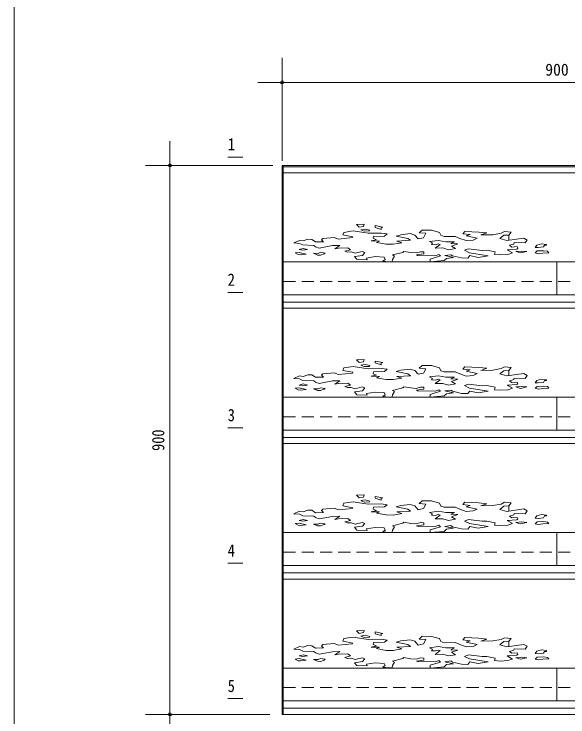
# Model space of a CAD drawing. Units: millimetres, scale not verified. Extents: x -2100 to 2010, y -1460 to 1631.
# Drawn here: x -2010 to -1102, y -881 to 271 of the extents above; entities that cross this region are included whole.
import ezdxf
from ezdxf.enums import TextEntityAlignment as Align

# ---------------------------------------------------------------- set-up
doc = ezdxf.new("R2010")
doc.units = ezdxf.units.MM
doc.header["$LTSCALE"] = 10
doc.header["$PDMODE"] = 32
doc.header["$PDSIZE"] = 5
doc.linetypes.add('DASHED2', pattern=[3, 2, -1])
for name, color, linetype, lineweight in [('1-0_STR', 2, 'Continuous', 18), ('1-C_DIM', 4, 'Continuous', 18), ('1-D_TXT', 7, 'Continuous', 18), ('F-0', 7, 'Continuous', 18), ('F-8__0-0_', 7, 'Continuous', 18)]:
    doc.layers.add(name, color=color, linetype=linetype, lineweight=lineweight)
doc.styles.add('ＭＳ ゴシック', font='')
doc.styles.get('ＭＳ ゴシック').set_extended_font_data('MS Gothic')

# ---------------------------------------------------------------- blocks, each defined once
blk = doc.blocks.new('ARBF8')
at = {"layer": 'F-8__0-0_'}
for points in [[(-0.00475, 0.00814), (-0.004575, 0.00757), (-0.0043, 0.007715), (-0.00425, 0.008165)], [(-0.00314, 0.006992), (-0.003533, 0.007403), (-0.003533, 0.007795), (-0.00303, 0.00744), (-0.00314, 0.007385)], [(-0.004195, 0.007155), (-0.004475, 0.007005), (-0.004253, 0.006707), (-0.003917, 0.006727), (-0.003897, 0.006875)], [(0.000588, 0.004375), (0.00001, 0.00419), (0.000195, 0.00388), (0.000135, 0.00357), (0.000385, 0.00351), (0.000567, 0.00367), (0.000697, 0.003537), (0.000362, 0.002792), (0.000865, 0.002792), (0.001238, 0.002385), (0.001685, 0.002608), (0.001442, 0.00313), (0.001852, 0.003557), (0.001388, 0.00367), (0.001648, 0.004023), (0.00107, 0.00406)], [(-0.008292, 0.003482), (-0.008555, 0.003278), (-0.008313, 0.00313), (-0.008015, 0.00324)], [(0.007453, 0.002413), (0.007521, 0.002781), (0.007666, 0.002765), (0.007658, 0.002915), (0.007344, 0.00309), (0.007028, 0.002861), (0.006913, 0.002386), (0.007103, 0.002331)], [(-0.008555, 0.0027), (-0.008815, 0.002645), (-0.008627, 0.00229), (-0.00848, 0.002217), (-0.008108, 0.002328)], [(-0.007622, 0.00244), (-0.007363, 0.00205), (-0.007175, 0.002012), (-0.006915, 0.002273), (-0.00686, 0.002423), (-0.007157, 0.002608), (-0.007325, 0.002385)], [(0.005638, 0.00163), (0.005935, 0.001307), (0.006368, 0.001559), (0.006003, 0.001709)], [(0.007125, 0.001037), (0.007404, 0.001158), (0.007792, 0.001202), (0.007713, 0.001508), (0.007485, 0.001628), (0.007035, 0.001634), (0.006898, 0.001247)]]:
    blk.add_lwpolyline(points, close=True, dxfattribs=at)
for points in [[(-0.007715, 0.005307), (-0.007475, 0.004785), (-0.006935, 0.004768), (-0.007083, 0.005175), (-0.00699, 0.005455), (-0.006245, 0.005595), (-0.00596, 0.00524), (-0.005043, 0.005452), (-0.005018, 0.005602), (-0.005667, 0.006052), (-0.005593, 0.006578), (-0.004993, 0.006828), (-0.003993, 0.006253), (-0.003142, 0.006228), (-0.002767, 0.006027), (-0.002942, 0.005602), (-0.00365, 0.005587), (-0.003675, 0.005188), (-0.003475, 0.004888), (-0.003825, 0.004662), (-0.003282, 0.004598), (-0.003482, 0.004322), (-0.00284, 0.003908), (-0.00239, 0.003857), (-0.001808, 0.004097), (-0.002135, 0.00448)], [(-0.002135, 0.00448), (-0.00124, 0.004568), (-0.001425, 0.00496), (-0.002168, 0.005513), (-0.00187, 0.005755), (-0.001257, 0.00594), (-0.000958, 0.005622), (-0.000735, 0.004805), (-0.00038, 0.00501), (-0.000233, 0.00592), (-0.00066, 0.006052), (-0.000455, 0.00661), (0.000158, 0.006535), (0.00068, 0.006015), (0.000755, 0.005417), (0.00096, 0.005157), (0.001685, 0.005103), (0.002002, 0.004675), (0.00241, 0.00417), (0.002857, 0.004228), (0.003132, 0.004602), (0.002407, 0.005152), (0.002675, 0.005395), (0.0022, 0.00562), (0.002325, 0.006095), (0.003257, 0.005877), (0.003782, 0.005653), (0.003383, 0.005253), (0.004157, 0.005228), (0.004707, 0.005502), (0.004933, 0.005828), (0.005358, 0.005653), (0.005208, 0.005078), (0.004882, 0.005052), (0.004607, 0.004403), (0.005058, 0.003953), (0.006182, 0.004352), (0.006408, 0.003927), (0.006258, 0.003353), (0.005537, 0.003482)], [(-0.000902, 0.001917), (-0.001238, 0.00203), (-0.001703, 0.00231), (-0.001778, 0.002105), (-0.002448, 0.00164), (-0.002318, 0.001398), (-0.002448, 0.000727), (-0.002485, 0.000318), (-0.002672, 0.000262), (-0.0031, 0.00043), (-0.002933, 0.000765), (-0.003005, 0.00123), (-0.003583, 0.001398), (-0.00416, 0.001155), (-0.004123, 0.000803), (-0.004792, 0.00095), (-0.004942, 0.001545), (-0.00442, 0.001733), (-0.004253, 0.00229), (-0.00444, 0.002515), (-0.004888, 0.002197), (-0.005148, 0.002495), (-0.00539, 0.002478), (-0.005575, 0.0027), (-0.005185, 0.002962), (-0.00537, 0.003407), (-0.005965, 0.00337), (-0.006208, 0.00326), (-0.005893, 0.00391), (-0.006358, 0.00393), (-0.007233, 0.003482), (-0.007475, 0.00378), (-0.007585, 0.00406), (-0.008313, 0.004228), (-0.008518, 0.004562), (-0.00889, 0.004692), (-0.008518, 0.005195), (-0.008275, 0.005047), (-0.007978, 0.005363), (-0.007715, 0.005307)], [(0.005537, 0.003482), (0.00552, 0.003185), (0.00524, 0.002962), (0.00539, 0.00259), (0.005725, 0.002645), (0.00578, 0.002348), (0.005707, 0.002142), (0.005072, 0.00205), (0.005428, 0.001378), (0.00511, 0.00108), (0.004627, 0.001045), (0.004235, 0.001175), (0.004273, 0.001677), (0.00375, 0.002067), (0.003435, 0.002067), (0.002533, 0.002478), (0.002282, 0.002203), (0.002608, 0.001653), (0.003808, 0.000928), (0.003158, 0.000652), (0.002608, 0.001053), (0.002482, 0.000527), (0.002075, 0.00062), (0.001483, 0.001102), (0.001383, 0.001352), (0.000975, 0.00122), (0.001535, 0.00076), (0.001087, 0.00063), (0.00092, 0.000185), (0, 0), (0.00002, 0.000577), (0.000687, 0.001172), (0.000577, 0.001488), (0.000353, 0.001228), (-0.00081, 0.001415), (-0.000885, 0.00151), (-0.0004, 0.001677), (-0.00038, 0.002085), (-0.000605, 0.00216), (-0.000902, 0.001917)]]:
    blk.add_lwpolyline(points, dxfattribs=at)

msp = doc.modelspace()

# ---------------------------------------------------------------- linework, layer by layer
at = {"layer": '1-0_STR'}
for p, q in [((-1570.75, 23.19), (-1570.75, -877.03)), ((-1570.75, 23.19), (-670.74, 23.19)), ((-1569.25, 23.19), (-1569.25, -877.03)), ((-672.24, 21.07), (-1569.25, 21.07)), ((-672.24, 11.12), (-1569.25, 11.12)), ((-1568.63, -188.9), (-672.65, -188.9)), ((-672.65, -200.97), (-1568.63, -200.97)), ((-1568.63, -210.91), (-672.65, -210.91)), ((-1568.63, -410.94), (-672.65, -410.94)), ((-672.65, -423.01), (-1568.63, -423.01)), ((-1568.63, -432.95), (-672.65, -432.95)), ((-1568.63, -632.98), (-672.65, -632.98)), ((-672.65, -645.05), (-1568.63, -645.05)), ((-1568.63, -654.99), (-672.65, -654.99)), ((-1568.63, -855.02), (-672.65, -855.02)), ((-672.65, -867.08), (-1568.63, -867.08)), ((-670.74, -877.03), (-1570.75, -877.03))]:
    msp.add_line(p, q, dxfattribs=at)
at = {"layer": '1-0_STR', "color": 7}
for p, q in [((-1199.28, -90.95), (-1199.28, -99.5)), ((-1199.28, -114.88), (-1199.28, -116.61)), ((-1199.28, -114.88), (-1199.28, -116.61)), ((-1568.63, -134.92), (-1123.28, -134.92)), ((-1123.28, -134.92), (-673.28, -134.92)), ((-1120.75, -134.92), (-1120.75, -188.9)), ((-1199.28, -312.99), (-1199.28, -321.54)), ((-1199.28, -336.92), (-1199.28, -338.65)), ((-1199.28, -336.92), (-1199.28, -338.65)), ((-1568.63, -356.96), (-1123.28, -356.96)), ((-1123.28, -356.96), (-673.28, -356.96)), ((-1120.75, -356.96), (-1120.75, -410.94)), ((-1199.28, -535.03), (-1199.28, -543.58)), ((-1199.28, -558.96), (-1199.28, -560.69)), ((-1199.28, -558.96), (-1199.28, -560.69)), ((-1568.63, -579), (-1123.28, -579)), ((-1123.28, -579), (-673.28, -579)), ((-1120.75, -579), (-1120.75, -632.98)), ((-1199.28, -757.07), (-1199.28, -765.61)), ((-1199.28, -781), (-1199.28, -782.72)), ((-1199.28, -781), (-1199.28, -782.72)), ((-1568.63, -801.04), (-1123.28, -801.04)), ((-1123.28, -801.04), (-673.28, -801.04)), ((-1120.75, -801.04), (-1120.75, -855.02))]:
    msp.add_line(p, q, dxfattribs=at)
at = {"layer": '1-0_STR', "color": 7, "linetype": 'DASHED2'}
for p, q in [((-1568.63, -166.92), (-673.28, -166.92)), ((-1568.63, -388.96), (-673.28, -388.96)), ((-1568.63, -611), (-673.28, -611)), ((-1568.63, -833.04), (-673.28, -833.04))]:
    msp.add_line(p, q, dxfattribs=at)
at = {"layer": '1-C_DIM'}
for p, q in [((-1570.75, 31.02), (-1570.75, 199.5)), ((-1610.75, 159.5), (-630.74, 159.5)), ((-1754.69, 63.19), (-1754.69, -917.03)), ((-1586.2, 23.19), (-1794.69, 23.19)), ((-1590.65, -877.03), (-1794.69, -877.03))]:
    msp.add_line(p, q, dxfattribs=at)
at = {"layer": '1-C_DIM', "color": 5}
for p in [(-1570.75, 159.5), (-1754.69, 23.19), (-1754.69, -877.03)]:
    msp.add_point(p, dxfattribs=at)
at = {"layer": '1-D_TXT'}
for p, q in [((-1659.86, 36.94), (-1634.89, 36.94)), ((-1659.86, -185.09), (-1634.89, -185.09)), ((-1659.86, -407.13), (-1634.89, -407.13)), ((-1659.86, -628.96), (-1634.89, -628.96)), ((-1659.86, -851), (-1634.89, -851))]:
    msp.add_line(p, q, dxfattribs=at)
at = {"layer": 'F-0'}
msp.add_line((-2009.99, -1305.05), (-2009.99, 1329.95), dxfattribs=at)

# ---------------------------------------------------------------- block references
at = {"layer": '1-0_STR', "xscale": 25000, "yscale": 7943.046, "rotation": 1.60997}
for p in [(-1328.28, -134.92), (-1328.28, -356.96), (-1328.28, -579), (-1328.28, -801.04)]:
    msp.add_blockref('ARBF8', p, dxfattribs=at)

# ---------------------------------------------------------------- texts
at = {"layer": '1-C_DIM', "color": 7, "style": 'ＭＳ ゴシック', "width": 0.95}
msp.add_text('900', height=19.79, dxfattribs=at).set_placement((-1139.49, 164.5), align=Align.BOTTOM_LEFT)
at = {"layer": '1-C_DIM', "color": 7, "style": 'ＭＳ ゴシック', "width": 0.85}
msp.add_text('900', height=20.23, rotation=90, dxfattribs=at).set_placement((-1757.69, -444.92), align=Align.BOTTOM_LEFT)
at = {"layer": '1-D_TXT', "style": 'ＭＳ ゴシック', "width": 0.85}
for s, p in [('1', (-1659.86, 41.76)), ('2', (-1659.86, -180.28)), ('3', (-1659.86, -402.32)), ('4', (-1659.86, -624.36)), ('5', (-1659.86, -846.4))]:
    msp.add_text(s, height=20.23, dxfattribs=at).set_placement(p, align=Align.BOTTOM_LEFT)

doc.saveas('drawing.dxf')
